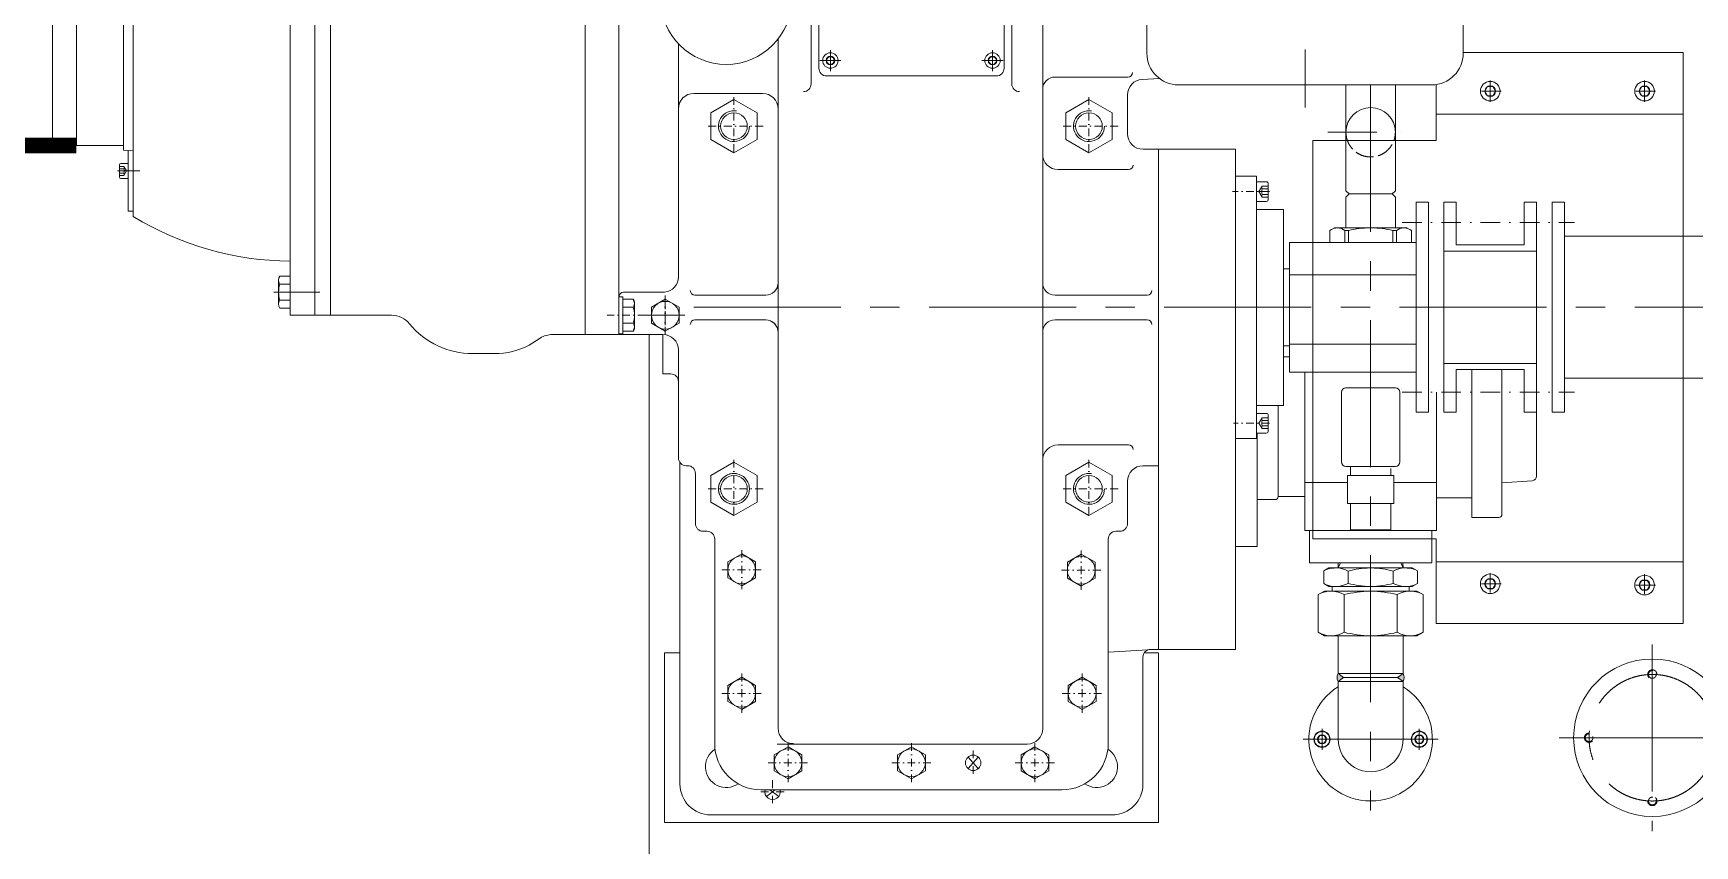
# Model space of a CAD drawing. Header units: millimetres. Extents: x 2 to 503272, y 1 to 383444.
# Drawn here: x 405015 to 432358, y 124340 to 137712 of the extents above; entities that cross this region are included whole.
import ezdxf

# ---------------------------------------------------------------- set-up
doc = ezdxf.new("R2010")
doc.units = ezdxf.units.MM
doc.header["$LTSCALE"] = 25.4
for name, pattern in [('ACAD_ISO02W100', [15, 12, -3]), ('ACAD_ISO04W100', [30, 24, -3, 0, -3]), ('CENTER', [50.8, 31.75, -6.35, 6.35, -6.35]), ('DASHDOT', [25.4, 12.7, -6.35, 0, -6.35]), ('虚线', [2, 1, -1])]:
    doc.linetypes.add(name, pattern=pattern)
for name, color, linetype, lineweight in [('CAXA1', 5, 'CENTER', 5), ('CAXA3', 7, 'Continuous', 5), ('EB0', 7, 'Continuous', 5)]:
    doc.layers.add(name, color=color, linetype=linetype, lineweight=lineweight)

msp = doc.modelspace()

# ---------------------------------------------------------------- hatches: boundary and pattern name
at = {"lineweight": 5}
h = msp.add_hatch(color=7, dxfattribs=at)
h.paths.add_polyline_path([(426490.66, 127172.2, 0.32101375), (426490.66, 127044.93), (426579.56, 127108.56)])
h.paths.add_polyline_path([(427557.29, 127172.2), (427468.39, 127108.56), (427557.29, 127044.93, 0.32101375)])

# ---------------------------------------------------------------- linework, layer by layer
at = {"color": 7, "lineweight": 5}
for p, q in [((414654.03, 145326.05), (414654.03, 132753.51)), ((421626.51, 126267.99), (421626.51, 142342.19)), ((417816.54, 136877.81), (417816.54, 139548.19)), ((421118.48, 136877.81), (421118.48, 139548.19)), ((417943.41, 139294.19), (417943.41, 137135.19)), ((420991.41, 139294.19), (420991.41, 137135.19)), ((415631.93, 133681.48), (415631.93, 137539.34)), ((417272.03, 137615.64), (417272.03, 133598.1)), ((418306.92, 137262.19), (417960.9, 137262.19)), ((418133.91, 137334.14), (418070.41, 137297.47)), ((418070.41, 137297.47), (418070.41, 137226.91)), ((418133.91, 137089.18), (418133.91, 137435.2)), ((418133.91, 137334.14), (418197.41, 137297.47)), ((418197.41, 137297.47), (418197.41, 137226.91)), ((420973.92, 137262.19), (420627.9, 137262.19)), ((420800.91, 137334.14), (420737.41, 137297.47)), ((420737.41, 137297.47), (420737.41, 137226.91)), ((420800.91, 137089.18), (420800.91, 137435.2)), ((420800.91, 137334.14), (420864.41, 137297.47)), ((420864.41, 137297.47), (420864.41, 137226.91)), ((432167.12, 137393.11), (428547.87, 137393.11)), ((432167.12, 127995.04), (432167.12, 137393.11)), ((418133.91, 137190.25), (418070.41, 137226.91)), ((418070.41, 137008.19), (420864.41, 137008.19)), ((418133.91, 137190.25), (418197.41, 137226.91)), ((420800.91, 137190.25), (420737.41, 137226.91)), ((420800.91, 137190.25), (420864.41, 137226.91)), ((421829.71, 136990.28), (423029.8, 136990.28)), ((415885.93, 136721.01), (417018.09, 136721.01)), ((423548.2, 136966.82), (423264.31, 136951.94)), ((426617.57, 135116.89), (426617.57, 136861.97)), ((427430.37, 135116.89), (427430.37, 136861.97)), ((428103.12, 135945.31), (428103.12, 136867.54)), ((423023.6, 136698.29), (423023.6, 136055.37)), ((432167.12, 136377.11), (428103.12, 136377.11)), ((426071.12, 129392.11), (426071.12, 135945.31)), ((426071.12, 135945.31), (428103.12, 135945.31)), ((423277.6, 135801.37), (423531.72, 135801.37)), ((423531.72, 135801.37), (423531.72, 127571.77)), ((423531.72, 135801.37), (424801.72, 135801.37)), ((424801.72, 135801.37), (424801.72, 127571.77)), ((421880.51, 135466.95), (423037.48, 135466.95)), ((424801.77, 135358.44), (425144.62, 135358.44)), ((425144.62, 131040.27), (425144.62, 135358.44)), ((425306.34, 135266.02), (425144.62, 135266.02)), ((425237.08, 135192.34), (425186.28, 135104.35)), ((425237.08, 135016.37), (425186.28, 135104.35)), ((425237.08, 135192.34), (425338.68, 135192.34)), ((425237.08, 135148.35), (425338.68, 135148.35)), ((425338.68, 134975.02), (425338.68, 135233.69)), ((426668.37, 135066.09), (426617.57, 135116.89)), ((427379.57, 135066.09), (427430.37, 135116.89)), ((425144.62, 134942.68), (425306.34, 134942.68)), ((425588.93, 134812.41), (425144.62, 134812.41)), ((425237.08, 135060.36), (425338.68, 135060.36)), ((425237.08, 135016.37), (425338.68, 135016.37)), ((425588.93, 131586.43), (425588.93, 134809.63)), ((426617.57, 135015.29), (426668.37, 135066.09)), ((426617.57, 135015.29), (426617.57, 134507.37)), ((426668.37, 135066.09), (427379.57, 135066.09)), ((427430.37, 135015.29), (427379.57, 135066.09)), ((427430.37, 135015.29), (427430.37, 134507.37)), ((427773.4, 134929.31), (427773.4, 131474.91)), ((427976.6, 134929.31), (427773.4, 134929.31)), ((427976.6, 134929.31), (427976.6, 131474.91)), ((428230.6, 134929.31), (428230.6, 131474.91)), ((428230.6, 134929.31), (428433.8, 134929.31)), ((428433.8, 134929.31), (428433.8, 134228.78)), ((429754.6, 134929.31), (429551.4, 134929.31)), ((429551.4, 134929.31), (429551.4, 134228.78)), ((429754.6, 134929.31), (429754.6, 131474.91)), ((430008.6, 134929.31), (430211.8, 134929.31)), ((430008.6, 134929.31), (430008.6, 131474.91)), ((430211.8, 134929.31), (430211.8, 131474.91)), ((406576.99, 134785.33), (406660.18, 134785.33)), ((425690.6, 134268.91), (425690.6, 132135.31)), ((425690.6, 134268.91), (427773.4, 134268.91)), ((426427.16, 134507.37), (426350.96, 134463.38)), ((426350.96, 134463.38), (426350.96, 134268.91)), ((427620.79, 134507.37), (426427.16, 134507.37)), ((426601.15, 134463.38), (426601.15, 134268.91)), ((426659.41, 134463.38), (426601.15, 134463.38)), ((426659.41, 134463.38), (426659.41, 134268.91)), ((427388.54, 134463.38), (427388.54, 134268.91)), ((427388.54, 134463.38), (427446.8, 134463.38)), ((427446.8, 134463.38), (427446.8, 134268.91)), ((427620.79, 134507.37), (427696.99, 134463.38)), ((427696.99, 134463.38), (427696.99, 134268.91)), ((427696.99, 134463.38), (427696.99, 134268.91)), ((433564.6, 134370.51), (430211.8, 134370.51)), ((428230.6, 134126.23), (429754.6, 134126.23)), ((428433.8, 134228.78), (429551.4, 134228.78)), ((425690.6, 133837.11), (425588.93, 133837.11)), ((425690.6, 133736.18), (427773.4, 133736.18)), ((414730.23, 133452.16), (415403.05, 133452.16)), ((417272.03, 133598.1), (417272.03, 126274.23)), ((414654.9, 133242.44), (414654.9, 133242.44)), ((414654.97, 133375.72), (414718.47, 133375.72)), ((414889.42, 133334.99), (414718.38, 133334.96)), ((414889.42, 133334.99), (414718.38, 133334.96)), ((414718.38, 133334.96), (414718.4, 133223.39)), ((414718.47, 132766.2), (414718.4, 133375.72)), ((414718.4, 133242.44), (414718.4, 133242.44)), ((414718.4, 133223.39), (414718.4, 133223.39)), ((414889.44, 133203), (414718.4, 133202.98)), ((414908.89, 133269), (414889.42, 133334.99)), ((414908.89, 133269), (414889.42, 133334.99)), ((414889.42, 133334.99), (414890.66, 133333.02)), ((414890.66, 133333.02), (414891.87, 133331.03)), ((414891.87, 133331.03), (414893.03, 133329.02)), ((414893.03, 133329.02), (414894.16, 133326.99)), ((414894.16, 133326.99), (414895.25, 133324.93)), ((414895.25, 133324.93), (414896.3, 133322.86)), ((414896.3, 133322.86), (414897.31, 133320.77)), ((414897.31, 133320.77), (414898.28, 133318.65)), ((414898.28, 133318.65), (414899.21, 133316.52)), ((414899.21, 133316.52), (414900.1, 133314.37)), ((414900.1, 133314.37), (414900.95, 133312.21)), ((414900.95, 133312.21), (414901.75, 133310.03)), ((414901.75, 133310.03), (414902.52, 133307.83)), ((414902.52, 133307.83), (414903.24, 133305.62)), ((414903.24, 133305.62), (414903.92, 133303.4)), ((414903.92, 133303.4), (414904.56, 133301.16)), ((414904.56, 133301.16), (414905.15, 133298.91)), ((414905.15, 133298.91), (414905.7, 133296.65)), ((414905.7, 133296.65), (414906.21, 133294.38)), ((414906.21, 133294.38), (414906.67, 133292.11)), ((414906.67, 133292.11), (414907.09, 133289.82)), ((414907.09, 133289.82), (414907.47, 133287.53)), ((414907.47, 133287.53), (414907.8, 133285.22)), ((414907.8, 133285.22), (414908.09, 133282.92)), ((414908.09, 133282.92), (414908.34, 133280.6)), ((414908.34, 133280.6), (414908.54, 133278.29)), ((414908.54, 133278.29), (414908.69, 133275.97)), ((414908.69, 133275.97), (414908.8, 133273.65)), ((414908.8, 133273.65), (414908.87, 133271.32)), ((414908.87, 133271.32), (414908.89, 133269)), ((414908.92, 133071.02), (414908.89, 133269)), ((414908.89, 133269), (414908.95, 132873.05)), ((417068.89, 133399.67), (415904.1, 133399.67)), ((423346.79, 133401.15), (421829.71, 133401.15)), ((414654.95, 132899.54), (414654.95, 132899.54)), ((414889.48, 132939.04), (414718.44, 132939.01)), ((414718.44, 132918.59), (414718.44, 132918.59)), ((414718.44, 132918.59), (414718.46, 132807.03)), ((414718.45, 132899.54), (414718.45, 132899.54)), ((414908.95, 132873.05), (414908.92, 133071.02)), ((414908.92, 133071.02), (414908.92, 133071.02)), ((417068.89, 132993.27), (415904.1, 132993.27)), ((423346.79, 132994.75), (421829.71, 132994.75)), ((415378.2, 132753.51), (414095.23, 132753.51)), ((414654.97, 132766.19), (414718.47, 132766.2)), ((414654.97, 132766.19), (414654.97, 132766.19)), ((414718.46, 132807.03), (414889.5, 132807.06)), ((414889.5, 132807.06), (414718.46, 132807.03)), ((414718.46, 132807.03), (414718.46, 132807.03)), ((414718.47, 132766.2), (414718.47, 132766.2)), ((414889.5, 132807.06), (414908.95, 132873.05)), ((414889.5, 132807.06), (414908.95, 132873.05)), ((414890.74, 132809.02), (414889.5, 132807.06)), ((414891.94, 132811.01), (414890.74, 132809.02)), ((414893.11, 132813.02), (414891.94, 132811.01)), ((414894.24, 132815.05), (414893.11, 132813.02)), ((414895.33, 132817.11), (414894.24, 132815.05)), ((414896.38, 132819.18), (414895.33, 132817.11)), ((414897.39, 132821.28), (414896.38, 132819.18)), ((414898.36, 132823.39), (414897.39, 132821.28)), ((414899.29, 132825.52), (414898.36, 132823.39)), ((414900.17, 132827.67), (414899.29, 132825.52)), ((414901.02, 132829.84), (414900.17, 132827.67)), ((414901.83, 132832.02), (414901.02, 132829.84)), ((414902.59, 132834.21), (414901.83, 132832.02)), ((414903.31, 132836.42), (414902.59, 132834.21)), ((414903.99, 132838.65), (414903.31, 132836.42)), ((414904.63, 132840.88), (414903.99, 132838.65)), ((414905.22, 132843.13), (414904.63, 132840.88)), ((414905.77, 132845.39), (414905.22, 132843.13)), ((414906.28, 132847.66), (414905.77, 132845.39)), ((414906.74, 132849.94), (414906.28, 132847.66)), ((414907.16, 132852.23), (414906.74, 132849.94)), ((414907.53, 132854.52), (414907.16, 132852.23)), ((414907.87, 132856.82), (414907.53, 132854.52)), ((414908.15, 132859.13), (414907.87, 132856.82)), ((414908.4, 132861.44), (414908.15, 132859.13)), ((414908.6, 132863.76), (414908.4, 132861.44)), ((414908.75, 132866.08), (414908.6, 132863.76)), ((414908.86, 132868.4), (414908.75, 132866.08)), ((414908.93, 132870.73), (414908.86, 132868.4)), ((414908.95, 132873.05), (414908.93, 132870.73)), ((415149.37, 122307.77), (415149.37, 132753.51)), ((415378.2, 132753.51), (415378.2, 132105.76)), ((415632.2, 132499.51), (415632.2, 130721.46)), ((425582.6, 132386.53), (425690.6, 132386.53)), ((425690.6, 132567.11), (425588.93, 132567.11)), ((425690.6, 132593.18), (427773.4, 132593.18)), ((415505.2, 132105.76), (415378.2, 132105.76)), ((425690.6, 132135.31), (427773.4, 132135.31)), ((425940.97, 132135.31), (425940.97, 129528.96)), ((428230.6, 132277.99), (429754.6, 132277.99)), ((428433.8, 132175.43), (429551.4, 132175.43)), ((428433.8, 131474.91), (428433.8, 132175.43)), ((428433.8, 132175.43), (429551.4, 132175.43)), ((428688.07, 132175.43), (428688.07, 129742.34)), ((429184.9, 132175.43), (429184.9, 129793.14)), ((429551.4, 131474.91), (429551.4, 132175.43)), ((429754.72, 132236.57), (429754.72, 130423.21)), ((426541.62, 131802.26), (426541.62, 130659.26)), ((426617.82, 131878.46), (427430.62, 131878.46)), ((427506.82, 131802.26), (427506.82, 130659.26)), ((428107.47, 131805.11), (428107.47, 129528.96)), ((433564.6, 132033.71), (430211.8, 132033.71)), ((425588.93, 131586.43), (425144.67, 131586.43)), ((425500.22, 131589.1), (425500.22, 130087.83)), ((425306.39, 131455.98), (425144.67, 131455.98)), ((425237.12, 131382.29), (425186.32, 131294.31)), ((425237.12, 131206.32), (425186.32, 131294.31)), ((425237.12, 131382.29), (425338.72, 131382.29)), ((425237.12, 131338.3), (425338.72, 131338.3)), ((425237.12, 131250.31), (425338.72, 131250.31)), ((425338.72, 131164.97), (425338.72, 131423.64)), ((427976.6, 131474.91), (427773.4, 131474.91)), ((428230.6, 131474.91), (428433.8, 131474.91)), ((429754.6, 131474.91), (429551.4, 131474.91)), ((430008.6, 131474.91), (430211.8, 131474.91)), ((424801.77, 131040.27), (425144.67, 131040.27)), ((425144.67, 131132.63), (425306.39, 131132.63)), ((425157.35, 131132.63), (425157.35, 129262.33)), ((425237.12, 131206.32), (425338.72, 131206.32)), ((421880.51, 130937.26), (423037.48, 130937.26)), ((415657.41, 130645.51), (415657.41, 125355.77)), ((415784.6, 130594.46), (415759.2, 130594.46)), ((415911.6, 129641.96), (415911.6, 130467.46)), ((423277.49, 130594.42), (423531.62, 130594.42)), ((423277.6, 130594.54), (423531.72, 130594.54)), ((426617.82, 130583.06), (427430.62, 130583.06)), ((426643.3, 129973.38), (426643.3, 130430.58)), ((427405.3, 130430.58), (426643.3, 130430.58)), ((426694.1, 130430.58), (426694.1, 130572.29)), ((427354.5, 130430.58), (427354.5, 130546.61)), ((427405.3, 129973.38), (427405.3, 130430.58)), ((423023.6, 130340.54), (423023.6, 129641.96)), ((425940.97, 130316.36), (426643.3, 130316.36)), ((427405.3, 130316.36), (428107.47, 130316.36)), ((429683.66, 130347.19), (429184.9, 130313.48)), ((425449.42, 130037.03), (425157.35, 130037.03)), ((425500.22, 130087.83), (425940.97, 130087.83)), ((427405.3, 129973.38), (426643.3, 129973.38)), ((426694.1, 129541.58), (426694.1, 129973.38)), ((427354.5, 129541.58), (427354.5, 129973.38)), ((428688.07, 130063.59), (428107.47, 130063.59)), ((428688.07, 129742.34), (429134.1, 129742.34)), ((416038.6, 129514.96), (416102.1, 129514.96)), ((416229.1, 129387.96), (416229.1, 126022.43)), ((422706.1, 129387.96), (422706.1, 126022.43)), ((422896.49, 129514.84), (422832.99, 129514.84)), ((422896.6, 129514.96), (422833.1, 129514.96)), ((425940.97, 129528.96), (428107.47, 129528.96)), ((426019.56, 129529.35), (426019.4, 128995.95)), ((426019.56, 129529.35), (428028.71, 129528.75)), ((426071.12, 129392.11), (428103.12, 129392.11)), ((426513.05, 129529.11), (427535.4, 129528.81)), ((427446.5, 129528.83), (426601.95, 129529.09)), ((427354.5, 129541.58), (426694.1, 129541.58)), ((428028.71, 129528.75), (428028.55, 128995.35)), ((428103.12, 127995.04), (428103.12, 129392.11)), ((425157.35, 129262.33), (424801.72, 129262.33)), ((426019.4, 128995.95), (428028.55, 128995.35)), ((426338.47, 128911.83), (426254.61, 128863.51)), ((426254.61, 128655.34), (426254.61, 128863.51)), ((426338.47, 128911.83), (427023.97, 128911.83)), ((426491.72, 128995.81), (426489.1, 128911.83)), ((426529.84, 128995.65), (426489.1, 128911.83)), ((427023.97, 128995.65), (426491.72, 128995.65)), ((426651.65, 128861.22), (426651.65, 128657.64)), ((427023.97, 128995.65), (427556.23, 128995.65)), ((427709.48, 128911.83), (427023.97, 128911.83)), ((427396.3, 128861.22), (427396.3, 128657.64)), ((427518.11, 128995.65), (427558.85, 128911.83)), ((427556.23, 128995.65), (427558.85, 128911.83)), ((427709.48, 128911.83), (427793.34, 128863.51)), ((427793.34, 128655.34), (427793.34, 128863.51)), ((432167.12, 129011.11), (428103.12, 129011.11)), ((426261.97, 128530.83), (426160.46, 128472.22)), ((426338.47, 128607.03), (426254.61, 128655.34)), ((427023.89, 128530.83), (426261.97, 128530.83)), ((426338.47, 128607.03), (427023.97, 128607.03)), ((426391.6, 128530.83), (426391.6, 128607.03)), ((427709.48, 128607.03), (427023.97, 128607.03)), ((427024.06, 128530.83), (427785.97, 128530.83)), ((427656.35, 128530.83), (427656.35, 128607.03)), ((427709.48, 128607.03), (427793.34, 128655.34)), ((427785.97, 128530.83), (427887.49, 128472.22)), ((426160.46, 127852.97), (426160.46, 128472.22)), ((426585.74, 128472.22), (426585.74, 127852.97)), ((427462.21, 128472.22), (427462.21, 127852.97)), ((427887.49, 127852.97), (427887.49, 128472.22)), ((427023.97, 128099.16), (427023.89, 128099.16)), ((427023.97, 128099.16), (427024.06, 128099.16)), ((432167.12, 127995.04), (428103.12, 127995.04)), ((426261.97, 127794.36), (426160.46, 127852.97)), ((426261.97, 127794.36), (427023.97, 127794.36)), ((426490.66, 127172.2), (426490.66, 127794.36)), ((427785.97, 127794.36), (427023.97, 127794.36)), ((427557.29, 127172.2), (427557.29, 127794.36)), ((427785.97, 127794.36), (427887.49, 127852.97)), ((415403.73, 127514.76), (415657.41, 127514.76)), ((415403.79, 127514.76), (415403.79, 124720.76)), ((423357.11, 127562.51), (422709.06, 127528.55)), ((423277.41, 127443.7), (423277.41, 125355.77)), ((423298.68, 127514.76), (423531.79, 127514.76)), ((423404.72, 127571.77), (423531.72, 127571.77)), ((423531.72, 127571.77), (424801.72, 127571.77)), ((423531.79, 127514.71), (423531.79, 124720.76)), ((426490.66, 127172.2), (426579.56, 127108.56)), ((426490.66, 127172.2), (427023.97, 127172.2)), ((427557.29, 127172.2), (427023.97, 127172.2)), ((427557.29, 127172.2), (427468.39, 127108.56)), ((426490.66, 127044.93), (426490.57, 126092.56)), ((426490.66, 127044.93), (426579.56, 127108.56)), ((426490.66, 127044.93), (427023.97, 127044.93)), ((426579.56, 127108.56), (427024.06, 127108.56)), ((427468.39, 127108.56), (427023.89, 127108.56)), ((427023.97, 127108.56), (427023.89, 127108.56)), ((427023.97, 127108.56), (427024.06, 127108.56)), ((427557.29, 127044.93), (427023.97, 127044.93)), ((427557.29, 127044.93), (427468.39, 127108.56)), ((427557.29, 127044.93), (427557.37, 126092.56)), ((417259.79, 126013.99), (421372.51, 126013.99)), ((421944.1, 125260.43), (416991.1, 125260.43)), ((415403.73, 124720.76), (423531.79, 124720.76)), ((422769.41, 124847.77), (416165.41, 124847.77))]:
    msp.add_line(p, q, dxfattribs=at)
at = {"color": 7, "linetype": 'DASHDOT', "lineweight": 5}
for p, q in [((429170.15, 136758.11), (428814.55, 136758.11)), ((428992.35, 136580.31), (428992.35, 136935.91)), ((428992.35, 136935.91), (428992.35, 136580.31)), ((431709.92, 136758.11), (431354.32, 136758.11)), ((431532.12, 136580.31), (431532.12, 136935.91)), ((431532.12, 136935.91), (431532.12, 136580.31)), ((427542.37, 134599.11), (430376.7, 134599.11)), ((427542.37, 131805.11), (430376.7, 131805.11)), ((428992.12, 128828.45), (428992.12, 128472.85)), ((431532.12, 128807.84), (431532.12, 128452.24)), ((429169.92, 128650.65), (428814.32, 128650.65)), ((431709.92, 128630.04), (431354.32, 128630.04))]:
    msp.add_line(p, q, dxfattribs=at)
at = {"color": 7, "linetype": 'DASHDOT', "lineweight": 5, "ltscale": 0.4}
for p, q in [((416546.6, 136661.29), (416546.6, 135703.56)), ((422388.6, 136661.29), (422388.6, 135703.56)), ((417025.47, 136182.43), (416067.73, 136182.43)), ((422867.47, 136182.43), (421909.73, 136182.43)), ((425360.85, 135104.35), (424752.07, 135104.35)), ((425315.36, 135104.35), (425144.62, 135104.35)), ((415416.03, 133396.59), (415416.03, 132744.76)), ((415416.03, 133296.96), (415416.03, 132840.87)), ((415609.55, 133070.67), (414457.31, 133070.67)), ((415090.11, 133070.67), (415741.94, 133070.67)), ((425360.89, 131294.31), (424769.43, 131294.31)), ((416546.6, 130692.35), (416546.6, 129734.62)), ((422388.6, 130692.35), (422388.6, 129734.62)), ((417025.47, 130213.49), (416067.73, 130213.49)), ((422867.47, 130213.49), (421909.73, 130213.49)), ((416673.6, 129205.84), (416673.6, 128554.01)), ((422261.6, 129199.42), (422261.6, 128547.59)), ((416347.68, 128879.93), (416999.52, 128879.93)), ((421935.68, 128873.5), (422587.52, 128873.5)), ((416673.6, 127173.84), (416673.6, 126522.01)), ((422275.73, 127173.84), (422275.73, 126522.01)), ((416347.68, 126847.93), (416999.52, 126847.93)), ((421949.81, 126847.93), (422601.64, 126847.93)), ((417435.6, 126030.84), (417435.6, 125379.01)), ((419467.6, 126030.84), (419467.6, 125379.01)), ((420483.6, 125908.13), (420483.6, 125501.73)), ((421499.6, 126030.84), (421499.6, 125379.01)), ((417109.68, 125704.93), (417761.52, 125704.93)), ((419141.68, 125704.93), (419793.52, 125704.93)), ((421173.68, 125704.93), (421825.52, 125704.93)), ((417181.41, 125419.27), (417181.41, 125038.27)), ((417371.91, 125228.77), (416990.91, 125228.77))]:
    msp.add_line(p, q, dxfattribs=at)
at = {"color": 7, "linetype": 'DASHDOT', "lineweight": 5, "ltscale": 2.5}
msp.add_line((426318.2, 136082.09), (427729.74, 136082.09), dxfattribs=at)
at = {"color": 7, "linetype": 'ACAD_ISO04W100', "lineweight": 5}
msp.add_line((406769.56, 135445.81), (406403.45, 135445.81), dxfattribs=at)
at = {"color": 7, "linetype": '虚线', "lineweight": 5}
for p, q in [((414718.38, 133334.96), (414718.46, 132807.03)), ((414718.45, 132899.54), (414718.47, 132766.2)), ((414712.05, 132766.19), (414654.97, 132766.19)), ((414718.47, 132766.2), (414712.05, 132766.19)), ((414712.05, 132766.19), (414712.05, 132766.19))]:
    msp.add_line(p, q, dxfattribs=at)
at = {"color": 7, "lineweight": 5}
for points in [[(428948.36, 136834.31), (428904.36, 136758.11), (428948.36, 136681.91), (429036.35, 136681.91), (429080.34, 136758.11), (429036.35, 136834.31)], [(431488.12, 136834.31), (431444.13, 136758.11), (431488.12, 136681.91), (431576.11, 136681.91), (431620.1, 136758.11), (431576.11, 136834.31)], [(416927.6, 136402.4), (416546.6, 136622.37), (416165.6, 136402.4), (416165.6, 135962.45), (416546.6, 135742.48), (416927.6, 135962.45)], [(422769.6, 136402.4), (422388.6, 136622.37), (422007.6, 136402.4), (422007.6, 135962.45), (422388.6, 135742.48), (422769.6, 135962.45)], [(415644.63, 133202.85), (415416.03, 133334.84), (415187.43, 133202.85), (415187.43, 132938.89), (415416.03, 132806.91), (415644.63, 132938.89)], [(416927.6, 130433.46), (416546.6, 130653.43), (416165.6, 130433.46), (416165.6, 129993.52), (416546.6, 129773.55), (416927.6, 129993.52)], [(422769.6, 130433.46), (422388.6, 130653.43), (422007.6, 130433.46), (422007.6, 129993.52), (422388.6, 129773.55), (422769.6, 129993.52)], [(416902.2, 129011.91), (416673.6, 129143.89), (416445, 129011.91), (416445, 128747.94), (416673.6, 128615.96), (416902.2, 128747.94)], [(422490.2, 129005.48), (422261.6, 129137.47), (422033, 129005.48), (422033, 128741.52), (422261.6, 128609.54), (422490.2, 128741.52)], [(428948.12, 128726.85), (428904.13, 128650.65), (428948.12, 128574.45), (429036.11, 128574.45), (429080.1, 128650.65), (429036.11, 128726.85)], [(431488.12, 128706.24), (431444.13, 128630.04), (431488.12, 128553.84), (431576.11, 128553.84), (431620.1, 128630.04), (431576.11, 128706.24)], [(416902.2, 126979.91), (416673.6, 127111.89), (416445, 126979.91), (416445, 126715.94), (416673.6, 126583.96), (416902.2, 126715.94)], [(422504.33, 126979.91), (422275.73, 127111.89), (422047.13, 126979.91), (422047.13, 126715.94), (422275.73, 126583.96), (422504.33, 126715.94)], [(426187.21, 126156.06), (426150.55, 126092.56), (426187.21, 126029.06), (426260.54, 126029.06), (426297.2, 126092.56), (426260.54, 126156.06)], [(427787.41, 126156.06), (427750.75, 126092.56), (427787.41, 126029.06), (427860.74, 126029.06), (427897.4, 126092.56), (427860.74, 126156.06)], [(417664.2, 125836.91), (417435.6, 125968.89), (417207, 125836.91), (417207, 125572.94), (417435.6, 125440.96), (417664.2, 125572.94)], [(419696.2, 125836.91), (419467.6, 125968.89), (419239, 125836.91), (419239, 125572.94), (419467.6, 125440.96), (419696.2, 125572.94)], [(421728.2, 125836.91), (421499.6, 125968.89), (421271, 125836.91), (421271, 125572.94), (421499.6, 125440.96), (421728.2, 125572.94)]]:
    msp.add_lwpolyline(points, close=True, dxfattribs=at)
at = {"color": 7, "lineweight": 5, "const_width": 254}
msp.add_lwpolyline([(405724.59, 135864.76), (403438.59, 135864.76)], dxfattribs=at)
at = {"color": 7, "lineweight": 5}
for centre, radius in [((416419.4, 138277.72), 1079.5), ((418133.91, 137262.19), 127), ((418133.91, 137262.19), 72.64), ((418133.91, 137262.19), 63.5), ((420800.91, 137262.19), 127), ((420800.91, 137262.19), 72.64), ((420800.91, 137262.19), 63.5), ((428992.35, 136758.11), 161.67), ((428992.35, 136758.11), 88.01), ((431532.12, 136758.11), 161.67), ((431532.12, 136758.11), 88.01), ((416546.6, 136182.43), 219.63), ((416546.6, 136182.43), 219.63), ((422388.6, 136182.43), 219.63), ((415416.03, 133070.87), 228.6), ((416546.6, 130213.49), 219.63), ((416546.6, 130213.49), 219.63), ((422388.6, 130213.49), 219.63), ((416673.6, 128879.93), 228.6), ((422261.6, 128873.5), 228.6), ((428992.12, 128650.65), 161.67), ((431532.12, 128630.04), 161.67), ((428992.12, 128650.65), 88.01), ((431532.12, 128630.04), 88.01), ((431659.37, 126117.79), 1295.4), ((416673.6, 126847.93), 228.6), ((422275.73, 126847.93), 228.6), ((426223.87, 126092.56), 133.35), ((426223.87, 126092.56), 127), ((426223.87, 126092.56), 73.32), ((427824.07, 126092.56), 133.35), ((427824.07, 126092.56), 127), ((427824.07, 126092.56), 73.32), ((417435.6, 125704.93), 228.6), ((419467.6, 125704.93), 228.6), ((420483.6, 125704.93), 127), ((421499.6, 125704.93), 228.6)]:
    msp.add_circle(centre, radius, dxfattribs=at)
at = {"color": 7, "linetype": 'ACAD_ISO02W100', "lineweight": 5}
for centre in [(431659.37, 127159.19), (430617.97, 126117.79), (431659.37, 125076.39)]:
    msp.add_circle(centre, 63.5, dxfattribs=at)
at = {"color": 7, "lineweight": 5}
for centre, radius, start, end in [((418070.41, 137135.19), 127, 180, 270), ((420864.41, 137135.19), 127, 270, 0), ((421829.71, 136787.08), 203.2, 90, 180), ((423029.8, 137066.48), 76.2, 270, 0), ((415885.93, 136467.01), 254, 90, 180), ((417018.09, 136467.01), 254, 0, 90), ((417689.34, 136877.81), 127, 270, 0), ((421245.48, 136877.81), 127, 180, 270), ((423277.6, 136698.29), 254, 93, 180), ((427023.97, 136082.09), 406.4, 0, 180), ((416546.6, 136182.43), 254, 80, 0), ((416546.6, 136182.43), 254, 80, 0), ((422388.6, 136182.43), 254, 80, 0), ((423277.6, 136055.37), 254, 180, 270), ((421880.51, 135720.95), 254, 180, 270), ((423037.48, 135543.15), 76.2, 270, 0), ((425404.21, 135104.35), 172.83, 165.252867, 194.747133), ((425281.07, 135170.34), 49.19, 153.434949, 206.565051), ((425306.34, 135233.69), 32.33, 0, 90), ((425281.07, 135038.36), 49.19, 153.434949, 206.565051), ((425306.34, 134975.02), 32.33, 270, 0), ((426476.06, 134307.52), 199.85, 51.247938, 128.752062), ((427011.36, 133077.56), 1429.81, 90, 104.250033), ((427036.59, 133077.56), 1429.81, 75.749967, 90), ((427571.89, 134307.52), 199.85, 51.247938, 128.752062), ((414730.23, 133375.96), 76.2, 90, 180), ((415390.24, 133693.82), 242, 273.034076, 2.923332), ((415904.1, 133475.87), 76.2, 180, 270), ((417068.89, 133604.35), 203.2, 270, 0), ((417068.89, 133602.87), 203.2, 270, 0), ((421829.71, 133604.35), 203.2, 180, 270), ((423346.79, 133477.35), 76.2, 270, 0), ((414787.29, 133268.98), 121.6, 327.14136, 32.875824), ((414451.72, 133070.96), 457.2, 343.229937, 16.787247), ((414787.35, 132873.03), 121.6, 327.14136, 32.875824), ((415904.1, 132917.07), 76.2, 90, 180), ((417068.89, 132791.55), 203.2, 0, 90), ((417068.89, 132790.07), 203.2, 0, 90), ((421829.71, 132791.55), 203.2, 90, 180), ((423346.79, 132918.55), 76.2, 0, 90), ((415378.2, 132499.51), 254, 0, 90), ((415505.2, 131978.76), 127, 360, 90), ((426617.82, 131802.26), 76.2, 90, 180), ((427430.62, 131802.26), 76.2, 0, 90), ((425404.26, 131294.31), 172.83, 165.252867, 194.747133), ((425281.12, 131360.3), 49.19, 153.434949, 206.565051), ((425281.12, 131228.31), 49.19, 153.434949, 206.565051), ((425306.39, 131423.64), 32.33, 0, 90), ((425306.39, 131164.97), 32.33, 270, 0), ((415759.2, 130721.46), 127, 180, 270), ((421880.51, 130683.26), 254, 90, 180), ((423037.48, 130861.06), 76.2, 0, 90), ((415784.6, 130467.46), 127, 0, 90), ((416546.6, 130213.49), 254, 0, 280), ((416546.6, 130213.49), 254, 80, 0), ((422388.6, 130213.49), 254, 80, 0), ((423277.49, 130340.42), 254, 90, 180), ((423277.6, 130340.54), 254, 90, 180), ((426617.82, 130659.26), 76.2, 180, 270), ((427430.62, 130659.26), 76.2, 270, 0), ((429678.52, 130423.21), 76.2, 273.866087, 360), ((425449.42, 130087.83), 50.8, 270, 0), ((416038.6, 129641.96), 127, 180, 270), ((422896.49, 129641.84), 127, 270, 0), ((422896.6, 129641.96), 127, 270, 0), ((429134.1, 129793.14), 50.8, 270, 360), ((416102.1, 129387.96), 127, 360, 90), ((422832.99, 129387.84), 127, 90, 180), ((422833.1, 129387.96), 127, 90, 180), ((426447.24, 128472.43), 439.25, 62.266125, 111.997025), ((427041.48, 127394.46), 1517.68, 91.158171, 104.883927), ((427006.46, 127394.46), 1517.68, 75.116073, 88.841829), ((427600.71, 128472.43), 439.25, 68.002975, 117.733875), ((426372.74, 128115.8), 415.22, 59.137646, 117.463571), ((426447.24, 129046.43), 439.25, 248.002975, 297.733875), ((427113.74, 126192), 2340.55, 92.200061, 103.037493), ((427041.48, 130124.39), 1517.68, 255.116073, 268.841829), ((426934.21, 126192), 2340.55, 76.962507, 87.799939), ((427006.46, 130124.39), 1517.68, 271.158171, 284.883927), ((427600.71, 129046.43), 439.25, 242.266125, 291.997025), ((427675.21, 128115.8), 415.22, 62.536429, 120.862354), ((426372.74, 128209.39), 415.22, 242.536429, 300.862354), ((427113.74, 130133.18), 2340.55, 256.962507, 267.799939), ((426934.21, 130133.18), 2340.55, 272.200061, 283.037493), ((427675.21, 128209.39), 415.22, 239.137646, 297.463571), ((423404.94, 127444.24), 127.53, 90.099372, 179.760094), ((426579.56, 127108.56), 109.33, 144.405312, 215.594688), ((427468.39, 127108.56), 109.33, 324.405312, 35.594688), ((427023.97, 126092.56), 1016, 121.662935, 58.337065), ((417526.03, 126274.23), 254, 180, 270), ((421372.51, 126267.99), 254, 270, 0), ((427023.97, 126092.56), 533.4, 179.989384, 1.342609), ((416419.41, 125641.52), 342.9, 122.597604, 304.75221), ((416991.1, 126022.43), 762, 180, 270), ((421944.1, 126022.43), 762, 270, 360), ((422515.41, 125641.52), 342.9, 235.282656, 57.332278), ((416165.41, 125355.77), 508, 180, 270), ((417181.41, 125228.77), 127, 165.565107, 14.434893), ((422769.41, 125355.77), 508, 270, 0)]:
    msp.add_arc(centre, radius, start, end, dxfattribs=at)
at = {"color": 7, "linetype": 'ACAD_ISO02W100', "lineweight": 5}
for centre, radius, start, end in [((427023.97, 136082.09), 406.4, 180, 0), ((431659.37, 127159.19), 76.2, 357.903345, 270), ((430617.97, 126117.79), 76.2, 87.903345, 0), ((431659.37, 125076.39), 76.2, 177.903345, 90)]:
    msp.add_arc(centre, radius, start, end, dxfattribs=at)
at = {"layer": 'CAXA1', "linetype": 'CENTER', "lineweight": 5, "ltscale": 3}
for p, q in [((425944.37, 152929.9), (425944.37, 136490.02)), ((427023.97, 136861.97), (427023.97, 124918.08)), ((415885.61, 133202.11), (464641.05, 133202.11)), ((431659.37, 127653.31), (431659.37, 124582.28)), ((425913.61, 126092.56), (428134.34, 126092.56)), ((426223.87, 126266.92), (426223.87, 125918.2)), ((427824.07, 126266.92), (427824.07, 125918.2)), ((430123.85, 126117.79), (433194.88, 126117.79))]:
    msp.add_line(p, q, dxfattribs=at)
msp.add_circle((431659.37, 126117.79), 1041.4, dxfattribs=at)
at = {"layer": 'CAXA3', "color": 7, "linetype": 'Continuous', "lineweight": 5}
for p, q in [((423340.87, 142739.91), (423340.87, 137382.67)), ((428547.87, 142739.91), (428547.87, 137382.67)), ((423861.57, 136861.97), (428027.17, 136861.97))]:
    msp.add_line(p, q, dxfattribs=at)
for centre, start, end in [((423861.57, 137382.67), 180, 270), ((428027.17, 137382.67), 270, 0)]:
    msp.add_arc(centre, 520.7, start, end, dxfattribs=at)
at = {"layer": 'EB0', "color": 7, "lineweight": 5}
for p, q in [((414095.23, 132753.19), (414095.23, 145326.1)), ((409243.83, 133070.76), (409243.83, 145008.76)), ((409650.23, 133070.76), (409650.23, 145008.76)), ((409904.09, 133070.76), (409904.09, 145008.76)), ((406660.74, 143384.22), (406660.18, 134695.82)), ((405332.23, 135864.76), (405332.23, 142214.76)), ((405724.59, 142214.76), (405724.59, 135864.76)), ((406500.63, 142290.96), (406500.63, 135788.56)), ((405078.23, 135864.76), (406500.63, 135864.76)), ((406500.63, 135788.56), (406660.25, 135774.6)), ((406576.96, 135781.88), (406576.99, 134785.33)), ((406432.19, 135346.36), (406432.18, 135545.09)), ((406508.38, 135519.05), (406432.18, 135519.05)), ((406508.38, 135482.39), (406432.18, 135482.39)), ((406508.38, 135409.07), (406432.18, 135409.06)), ((406508.39, 135372.4), (406432.19, 135372.4)), ((406457.02, 135569.93), (406576.96, 135569.94)), ((406508.38, 135519.05), (406550.72, 135445.73)), ((406508.39, 135372.4), (406550.72, 135445.73)), ((406457.03, 135321.52), (406576.97, 135321.52)), ((409072.79, 133715.73), (409243.83, 133715.73)), ((409650.26, 133782.02), (409650.23, 133603.88)), ((408971.79, 133451.76), (409729.42, 133451.76)), ((409053.33, 133253.79), (409053.33, 133649.74)), ((409072.79, 133583.75), (409243.83, 133583.75)), ((409072.79, 133319.78), (409243.83, 133319.78)), ((409072.79, 133187.8), (409243.83, 133187.8)), ((409650.23, 133299.08), (409650.23, 133070.76)), ((409243.83, 133070.76), (409650.23, 133070.76)), ((409650.23, 133070.76), (409719.12, 133070.76)), ((409650.23, 133070.76), (410911.67, 133070.76)), ((413175.85, 132579.6), (413356.89, 132694.15)), ((413560.61, 132753.19), (414095.23, 132753.19)), ((412239.7, 132439.51), (412608.44, 132439.51)), ((420399.77, 125609.53), (420567.43, 125800.32)), ((420567.43, 125609.53), (420399.77, 125800.32)), ((417223.85, 125260.43), (417079.62, 125152.82)), ((417138.97, 125260.43), (417283.2, 125152.82))]:
    msp.add_line(p, q, dxfattribs=at)
for centre, radius, start, end in [((406457.02, 135545.09), 24.84, 90.00217, 180.00217), ((406471.72, 135500.72), 40.99, 333.437119, 26.567221), ((406369.1, 135445.72), 144.02, 345.255037, 14.749303), ((406471.72, 135390.73), 40.99, 333.437119, 26.567221), ((406457.03, 135346.36), 24.84, 180.00217, 270.00217), ((409294.52, 139039.4), 5080, 238.763548, 269.428266), ((409294.52, 139039.4), 5080, 238.763548, 269.428266), ((409174.93, 133649.74), 121.6, 147.132768, 212.867232), ((409510.53, 133451.76), 457.2, 163.221345, 196.778655), ((409174.93, 133253.79), 121.6, 147.132768, 212.867232), ((410911.67, 132689.76), 381, 39.324175, 89.999993), ((412244.84, 133781.89), 1342.39, 219.324156, 270), ((412608.44, 133658.71), 1219.2, 306.475512, 306.48847), ((413560.61, 132372.19), 381, 90, 122.323775), ((412608.44, 133658.71), 1219.2, 270, 297.736142)]:
    msp.add_arc(centre, radius, start, end, dxfattribs=at)

doc.saveas('drawing.dxf')
